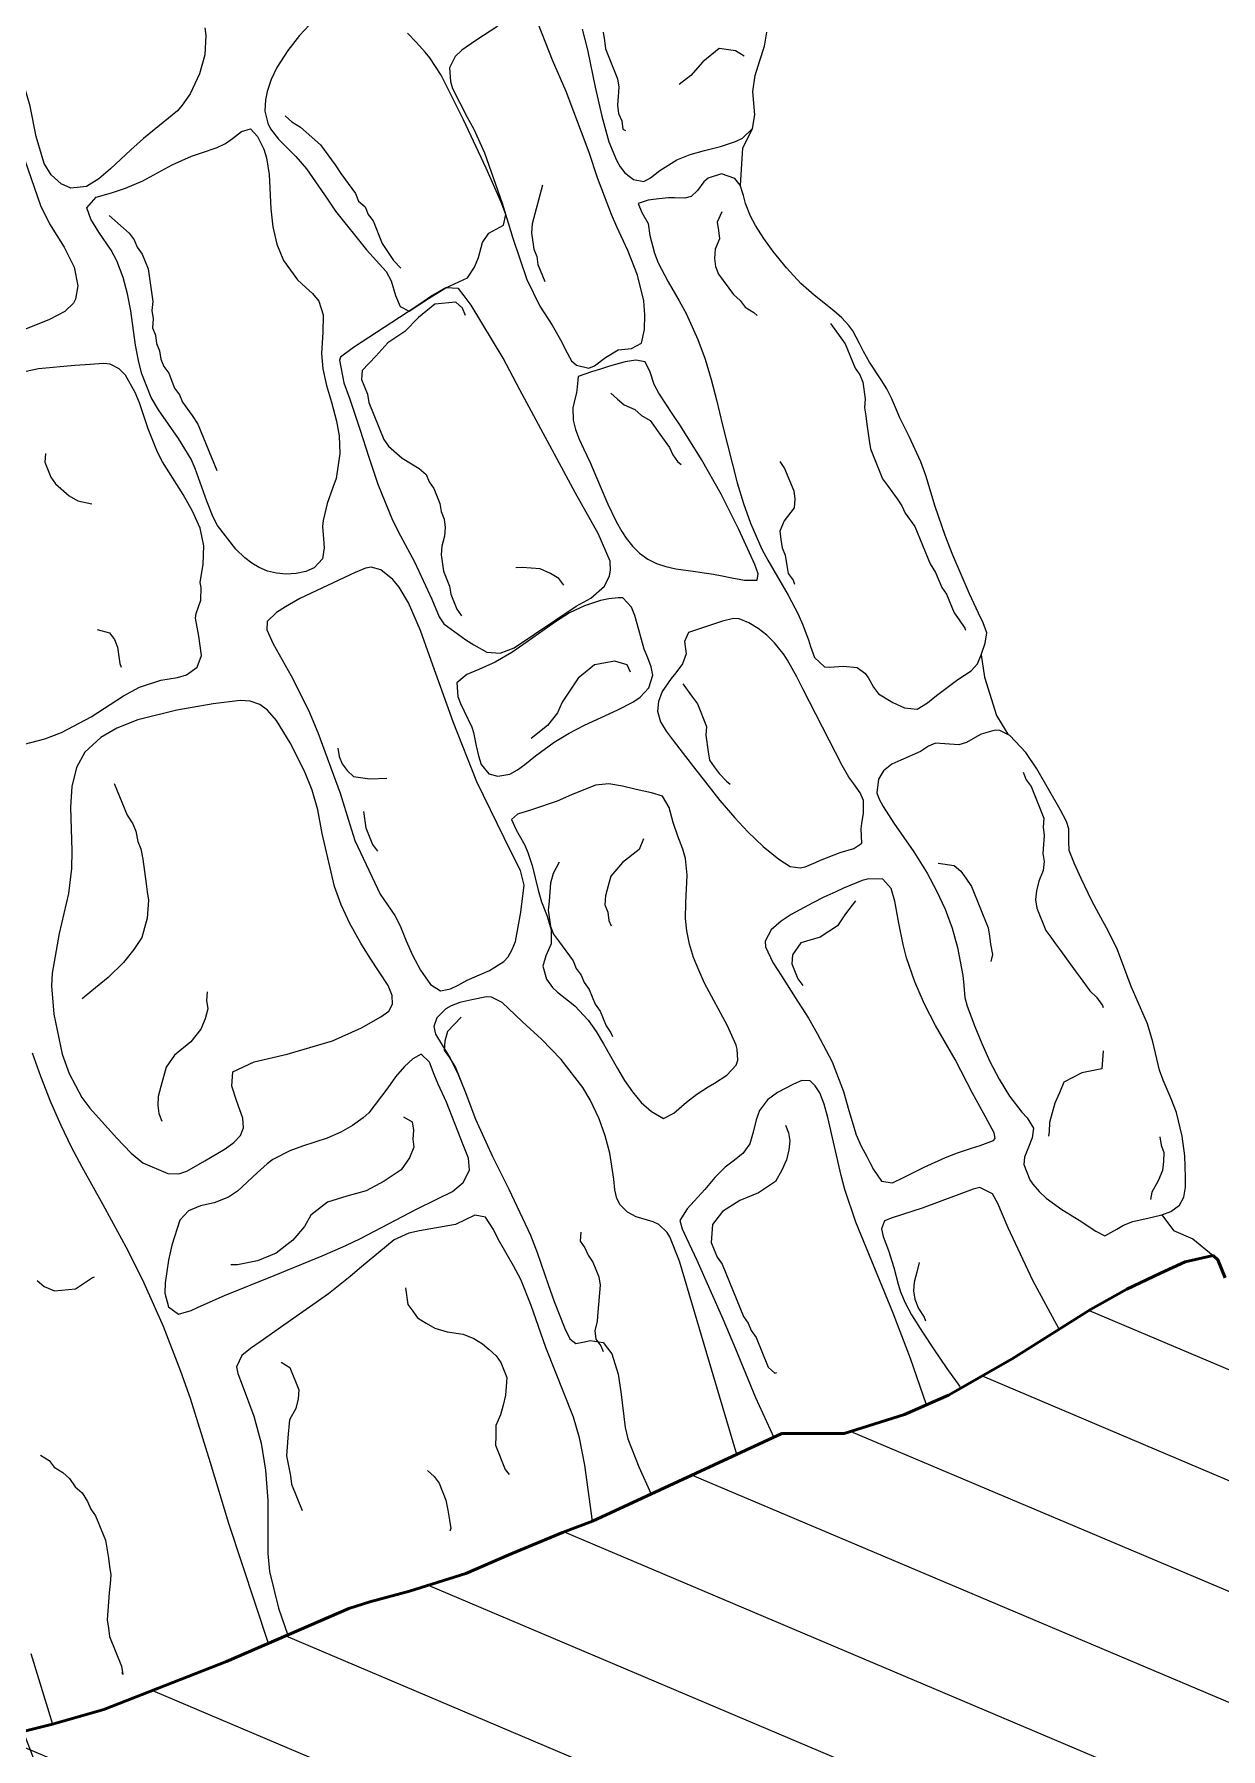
# Model space of a CAD drawing. Header units: millimetres. Extents: x -3113 to 15022, y -19591 to 4665.
# Drawn here: x 294 to 1116, y -13203 to -12017 of the extents above; entities that cross this region are included whole.
import ezdxf

# ---------------------------------------------------------------- set-up
doc = ezdxf.new("R2010")
doc.units = ezdxf.units.MM
for name, color, linetype, lineweight in [('0A-cutline', 7, 'Continuous', 50), ('0A-detail', 7, 'Continuous', 18), ('0A-detail-detail', 7, 'Continuous', 13), ('0T-hatch', 7, 'Continuous', 9)]:
    doc.layers.add(name, color=color, linetype=linetype, lineweight=lineweight)
picture_1 = doc.add_image_def('image4.png', size_in_pixel=(1920, 1080))
picture_2 = doc.add_image_def('image5.png', size_in_pixel=(1920, 1080))
picture_3 = doc.add_image_def('image7.png', size_in_pixel=(1920, 1080))

msp = doc.modelspace()

# ---------------------------------------------------------------- hatches: boundary and pattern name
at = {"layer": '0T-hatch'}
h = msp.add_hatch(dxfattribs=at)
h.set_pattern_fill('JIS_WOOD', color=256, scale=100)
h.set_pattern_definition([(337.0514, (1306.61, -963.68), (27.57044, 65.1143), [])])
h.paths.add_polyline_path([(-676.2, -11361.5), (-636.1, -11449.8), (-618.7, -11490.3), (-592.2, -11560.6), (-572.9, -11617.7), (-553.9, -11676.5), (-532.9, -11736.6), (-505.5, -11794.1), (-479.3, -11846.5), (-455.3, -11893.4), (-427.3, -11965.9), (-398.3, -12036.9), (-366, -12103), (-338, -12156.4), (-313.9, -12204.5), (-287.1, -12262), (-266.8, -12320.5), (-251, -12364.3), (-243, -12405.4), (-218.2, -12472.7), (-175.3, -12554.7), (-157, -12607.9), (-125.7, -12668.3), (-97, -12723.8), (-72.7, -12755.2), (-43.7, -12825), (-29.3, -12874.5), (-9.8, -12928.2), (12.2, -12996.6), (26.9, -13045), (49.5, -13106.9), (77, -13166.5), (99.1, -13212.6), (148, -13294), (1045.8, -13497.6), (1117.7, -13575.1), (1133.7, -13611.1), (1142, -13637.4), (1175.5, -13727.6), (1190, -13764.9), (1218.3, -13835.7), (1232, -13867.5), (1246.1, -13897.8), (1277.8, -13964.5), (1295.3, -14012), (1310.9, -14062.3), (1321.7, -14099.2), (1341.8, -14166.8), (1358.3, -14219.4), (1375.8, -14271.8), (1394.6, -14324.1), (1415.7, -14377.5), (1437.5, -14427.5), (1451.3, -14456.1), (1490.1, -14526.9), (1528.3, -14593.5), (1564.8, -14667), (1585.3, -14714.8), (1604.2, -14763.7), (1621.4, -14813.6), (1636.3, -14861.9), (1652.3, -14917.2), (1674, -14982), (1692.9, -15025), (1713.7, -15065.6), (1732.1, -15104.7), (1742.1, -15147), (1759.9, -15208.7), (1784.8, -15274.6), (1820.9, -15328.9), (1850.4, -15374.3), (1872.5, -15407.6), (1912.8, -15465), (1945.3, -15509.3), (1977.7, -15552.9), (2035.5, -15631.1), (2051.8, -15658.6), (2074.4, -15710.7), (2104.7, -15779.1), (2136.8, -15849.9), (2148, -15876.8), (2165.8, -15920.7), (2190.2, -15977.9), (2212.8, -16028.2), (2226.3, -16057.3), (2259.8, -16127.2), (2283.9, -16176.2), (2300.3, -16209.3), (2332.7, -16274), (2365.3, -16335.9), (2384.8, -16371), (2410.9, -16417.9), (2438.6, -16471.2), (2457, -16511.2), (2477.1, -16559.9), (2496.4, -16610), (2515.8, -16660.9), (2532.8, -16703.7), (2556.4, -16759.3), (2581.1, -16813.7), (2596.7, -16846.1), (2630.8, -16912.2), (2655.1, -16959.7), (2672.6, -16996.9), (2704.9, -17060.3), (2739.2, -17128.4), (2755.3, -17155.8), (2794.3, -17229), (3314.6, -17604.9), (3332.2, -17583.8), (3342, -17577), (3352.4, -17567.7), (3356.1, -17554), (3355.1, -17543), (3355.5, -17531.7), (3359.3, -17523.1), (3361.2, -17510.1), (3356.3, -17492.5), (3344.1, -17477), (3338.6, -17472.8), (3322.3, -17461.8), (3309.3, -17442.1), (3293, -17406.5), (3284.5, -17380), (3280.7, -17360.1), (3278.2, -17347.3), (3275, -17334.6), (3269.9, -17320.5), (3268, -17308), (3275.8, -17300.2), (3286.1, -17288.5), (3285.1, -17263.3), (3286.7, -17244.4), (3285.8, -17234.8), (3283.7, -17221.9), (3280.9, -17209.2), (3275.7, -17185.2), (3273.9, -17152.7), (3272.7, -17145), (3269.7, -17132.7), (3264.1, -17111.4), (3262.2, -17092.6), (3260.5, -17078.4), (3256.6, -17066.1), (3249.7, -17058.1), (3239.7, -17053.7), (3222.8, -17052), (3209.6, -17054.3), (3194.5, -17061.5), (3168.8, -17079.2), (3150.9, -17079.6), (3142.3, -17079.1), (3124.4, -17079.2), (3111.2, -17079.8), (3098.5, -17080.6), (3088.9, -17082), (3072.6, -17086.8), (3057.3, -17091.6), (3032, -17092.9), (3021.7, -17100.3), (3005.8, -17113.6), (2990.3, -17119.1), (2975.4, -17125.3), (2968, -17131.5), (2949.1, -17149.3), (2921.4, -17152.5), (2895.8, -17153.1), (2885.9, -17154.1), (2870.4, -17158.9), (2864.5, -17162.6), (2846.7, -17178.3), (2824.1, -17178.6), (2798.9, -17131.3), (2783.1, -17104.4), (2749.5, -17037.7), (2717.5, -16974.9), (2699.9, -16937.6), (2675.2, -16889.3), (2641.4, -16823.8), (2626.4, -16792.5), (2602.2, -16739.2), (2579, -16684.7), (2562.4, -16642.8), (2543.1, -16592.1), (2523.5, -16541.4), (2502.8, -16491.3), (2483.5, -16449.2), (2454.9, -16394.2), (2428.5, -16346.7), (2409.3, -16312.1), (2377.2, -16251.1), (2345, -16187), (2328.7, -16154.1), (2304.8, -16105.4), (2271.5, -16035.9), (2258.3, -16007.4), (2236, -15957.9), (2212, -15901.5), (2203.1, -15879.6), (2202, -15877.7), (2202.3, -15877.7), (2194.2, -15857.8), (2182.6, -15829.9), (2150.3, -15758.6), (2120.2, -15690.6), (2096.4, -15635.8), (2081.8, -15611.2), (2061.5, -15582.2), (2017.9, -15523.2), (1985.5, -15479.6), (1953.4, -15435.9), (1913.8, -15379.4), (1892.2, -15346.8), (1862.7, -15301.4), (1829.5, -15251.6), (1807.4, -15193), (1790.5, -15134.3), (1779.6, -15088.1), (1758.6, -15043.6), (1738.1, -15003.6), (1720.7, -14963.9), (1700, -14902.3), (1684.2, -14847.6), (1668.9, -14798.1), (1651.2, -14746.6), (1631.7, -14695.9), (1610.1, -14646), (1576.3, -14577.8), (1560.7, -14549.5), (1533.7, -14502.5), (1495.7, -14433.2), (1482.9, -14406.6), (1461.9, -14358.4), (1441.4, -14306.4), (1423, -14255.4), (1405.9, -14204), (1389.6, -14152.2), (1369.7, -14085.1), (1358.8, -14047.8), (1342.7, -13995.9), (1323.9, -13945.1), (1279.6, -13851.6), (1264.4, -13816.6), (1236.5, -13746.6), (1222.2, -13709.8), (1189.3, -13621.2), (1180.6, -13593.4), (1160, -13547.2), (1120.9, -13505), (1158.8, -13477.4), (1194.2, -13460.5), (1222.6, -13458), (1236.8, -13456.7), (1248.9, -13453.8), (1278.4, -13438.2), (1299.1, -13430.6), (1327.3, -13413.1), (1329.4, -13406.9), (1317.5, -13368.9), (1302.5, -13329.7), (1290.1, -13310.5), (1281.3, -13285.6), (1266.5, -13255.1), (1237.7, -13223.8), (1219.1, -13195.5), (1195.6, -13163.7), (1159.1, -13110.3), (1144.8, -13064.2), (1145.5, -13043.6), (1153.2, -12981.4), (1152.8, -12973.6), (1150.6, -12960.7), (1142.2, -12935.3), (1130.8, -12908.8), (1118.6, -12877.4), (1113.5, -12865), (1110.3, -12862), (1091.1, -12866.3), (1073.8, -12874.2), (1050.6, -12885.2), (1025.5, -12899.3), (971.2, -12933.5), (927.1, -12958.6), (896.8, -12971.9), (855, -12985.1), (811.9, -12985.2), (680.7, -13045.9), (660, -13053.7), (622.9, -13069.1), (593.2, -13081.9), (554.1, -13094.2), (526.7, -13101.7), (512.1, -13106.2), (427.6, -13143), (342.5, -13176.2), (307, -13186.2), (260.1, -13198), (232.1, -13209.2), (208.2, -13222), (196.1, -13225.7), (170.3, -13234.1), (143.2, -13188.9), (122.2, -13145.2), (95.8, -13087.8), (74.3, -13029.1), (59.9, -12981.7), (37.6, -12912), (18.3, -12858.9), (3.5, -12808.4), (-29.1, -12729.8), (-54.7, -12696.8), (-81.3, -12645.4), (-110.9, -12588.1), (-129.3, -12534.8), (-172.4, -12452.4), (-194.7, -12391.9), (-202.6, -12350.9), (-219.6, -12303.9), (-240.7, -12243.2), (-268.9, -12182.8), (-293.5, -12133.6), (-321.4, -12080.4), (-352.7, -12016.5), (-380.8, -11947.5), (-409.6, -11872.9), (-434.7, -11823.9), (-460.6, -11772.1), (-486.6, -11717.6), (-486.6, -11717.6), (-506.5, -11660.5), (-525.5, -11602), (-545.1, -11543.8), (-572.3, -11471.6), (-590.3, -11429.6), (-615.7, -11373.6), (-593.5, -11353), (-587.2, -11349.7), (-581.1, -11345), (-547.6, -11333.1), (-519.3, -11326.6), (-501.3, -11322.8), (-483.4, -11318.7), (-466, -11313.9), (-449.1, -11307.7), (-438.8, -11302.3), (-437.3, -11300.2), (-428.4, -11297), (-414.5, -11288.5), (-400.5, -11284.2), (-380.3, -11276.4), (-361.6, -11259.8), (-339.3, -11259.5), (-317.8, -11254.7), (-294.8, -11246.2), (-294.9, -11246.3), (-264.7, -11238.9), (-254.1, -11232.3), (-235, -11208.3), (-212.3, -11209.1), (-185.8, -11208.3), (-174, -11205.5), (-157.2, -11198.9), (-137, -11189.5), (-122.1, -11172.7), (-82.4, -11163.5), (-72.4, -11157.8), (-64.2, -11152.7), (-40.9, -11144.2), (-21.5, -11139.4), (-8.8, -11135.8), (12.6, -11127.6), (44.2, -11113.3), (62.6, -11106.2), (83.3, -11097.8), (95.8, -11091.5), (106.8, -11084.2), (139.8, -11057.7), (177.9, -11053.9), (192.6, -11048.8), (203.5, -11043.8), (238.6, -11032.5), (238.4, -11033.2), (243.9, -11032), (263.1, -11026.7), (280.1, -11017.8), (289.5, -11004), (316, -10979.2), (306.8, -10952.4), (281.5, -10929.6), (269.4, -10898.5), (255, -10873.4), (235.6, -10848.8), (216.3, -10826.6), (205.9, -10821.7), (194.5, -10819.5), (188.6, -10815.8), (178.9, -10810.1), (149.6, -10796.9)])
h.paths.add_polyline_path([(-221.6, -10764.8), (-105.8, -11050.6), (53.5, -10986.1), (-62.3, -10700.2)], flags=9)
h.paths.add_polyline_path([(2934.2, -17270), (3050, -17555.8), (3209.4, -17491.3), (3093.6, -17205.4)], flags=24)
h.paths.add_polyline_path([(705.4, -13241.6), (821.2, -13527.5), (980.5, -13462.9), (864.7, -13177.1)], flags=24)

# ---------------------------------------------------------------- linework, layer by layer
at = {"layer": '0A-cutline'}
msp.add_lwpolyline([(1118.6, -12877.4), (1113.5, -12865), (1110.3, -12862), (1091.1, -12866.3), (1073.8, -12874.2), (1050.6, -12885.2), (1025.5, -12899.3), (971.2, -12933.5), (927.1, -12958.6), (896.8, -12971.9), (855, -12985.1), (811.9, -12985.2), (680.7, -13045.9), (660, -13053.7), (622.9, -13069.1), (593.2, -13081.9), (554.1, -13094.2), (526.7, -13101.7), (512.1, -13106.2), (427.6, -13143), (342.5, -13176.2), (307, -13186.2), (260.1, -13198), (232.1, -13209.2)], dxfattribs=at)
at = {"layer": '0A-detail'}
for points in [[(491.9, -12003), (478, -12017.8), (469.9, -12028.1), (462.4, -12039.8), (458.4, -12048.2), (455.7, -12056.5), (454.6, -12062.2), (454.1, -12070), (456, -12078.5), (458, -12082.3), (463.6, -12089.4), (470.2, -12096.1), (475.5, -12101.4), (482.8, -12109.9), (497.3, -12130.9), (503, -12139.3), (524.5, -12166.1), (538.1, -12181), (541.5, -12187.4), (544.4, -12197.7), (547.8, -12205.2), (554, -12208.6), (561.4, -12203.7), (567.2, -12199.7), (576.3, -12194.1), (579.3, -12192.3), (579.3, -12192.3), (594.4, -12185.5), (599.2, -12178.1), (601.8, -12171.4), (604.6, -12160.9), (609.1, -12154.5), (619.3, -12149.1), (620.8, -12141.6), (617.5, -12133), (607.2, -12109.5), (591.5, -12076), (576.1, -12045.1), (568.3, -12033.2), (565, -12029.2), (558.9, -12022.7), (552.8, -12016.1)], [(412.5, -12012.4), (413.2, -12017.8), (412.5, -12031.2), (408.9, -12044.3), (402.4, -12058.2), (396.9, -12066), (393.5, -12069.9), (370, -12089.1), (361.3, -12096.8), (347.3, -12110.1), (339.2, -12117), (330.6, -12122.2), (319.7, -12123.5), (313, -12120.4), (313, -12120.4), (306.2, -12114.1), (301.4, -12106.3), (295.8, -12087.6), (291.7, -12066.7), (286.2, -12048.5), (278.6, -12031.1), (269.6, -12014.6)], [(615.3, -12011.2), (600.1, -12021.2), (590.4, -12027.9), (585.7, -12032.3), (581.8, -12040.2), (582.5, -12049.6), (584, -12054.4), (594.1, -12074.2), (598.6, -12082.5), (606, -12099), (618.3, -12133.7), (625.7, -12157.9), (635.4, -12186.6), (644.4, -12205.1), (653, -12218.3), (659.6, -12229.9), (661.8, -12234.7), (666.3, -12242.8), (669.8, -12245.9), (678.3, -12247.9), (682.2, -12246.3), (689.7, -12240.5), (698.6, -12235.2), (707.7, -12234.3), (714.7, -12230.6), (716.9, -12221.1), (716.9, -12221.1), (717.1, -12211), (716.3, -12201.4), (712, -12183.5), (705.3, -12166.6), (697.7, -12150.2), (693.9, -12141.7), (684.3, -12116.3), (678.4, -12098.6), (662.5, -12056.4), (653.1, -12034.7), (643.4, -12010.1)], [(673.7, -12013.4), (677.3, -12027.7), (682.7, -12053.4), (687.2, -12073.6), (692.2, -12091.3), (697.3, -12104.1), (700, -12108.6), (703.2, -12112.7), (709.1, -12117.4), (716.4, -12118.7), (721, -12116.2), (727.3, -12111.2), (739.1, -12103.8), (748.5, -12100.2), (758.3, -12097.4), (769.4, -12094.5), (779.7, -12091.1), (784.7, -12088.7), (791.6, -12082), (793.1, -12072.7), (792.6, -12067.3), (791.8, -12056.6), (793.4, -12045.4), (796.6, -12035.1), (799.8, -12025.2), (801.4, -12015.4)], [(791.6, -12082), (784.6, -12095.7), (782.9, -12121.3)], [(287.9, -12104.1), (298.8, -12135.4), (305, -12148.1), (315.2, -12164.2), (322.1, -12178), (324.6, -12190.9), (323.1, -12200.3), (321.6, -12203), (315.7, -12208.7), (305.1, -12214.3), (283.7, -12222.7)], [(282.5, -12509.4), (301.7, -12504.5), (313.4, -12500), (333.8, -12489.2), (356.1, -12474.6), (367.4, -12468.7), (382.1, -12463.9), (393.5, -12461.9), (399.8, -12460.2), (407.3, -12454.8), (410.2, -12446.7), (408.4, -12433.5), (406.1, -12421), (406.5, -12417.6), (409.8, -12408.4), (409.9, -12399.7), (409.2, -12396.3), (411.3, -12383.5), (411.3, -12383.5), (411.9, -12370.9), (409.2, -12358.7), (404, -12346.9), (397.4, -12335.4), (383.3, -12312.7), (379.8, -12306.1), (373.4, -12289.9), (367.2, -12271.9), (364.3, -12264.8), (357.6, -12252.8), (353.3, -12248.3), (346.9, -12245.1), (342.3, -12244.6), (333.1, -12245.3), (322.6, -12246.2), (297.4, -12248.4), (285.7, -12251)], [(949.8, -12446.2), (952, -12461.8), (960.3, -12488.4), (968.3, -12501.1)], [(780.8, -12999.6), (761.8, -12936.1), (741.1, -12865.9), (734.4, -12849), (732.4, -12846.1), (726.6, -12840.5), (722.8, -12838.7), (711.1, -12835.1), (705.1, -12832), (699.9, -12827), (697.7, -12822.6), (696.3, -12816.6), (695.5, -12809.2), (692.7, -12791.2), (689.5, -12779.1), (685.4, -12767.5), (679.1, -12754.2), (674, -12745.8), (659.2, -12726.4), (645.6, -12712.2), (632.4, -12700.3), (627.3, -12695.4), (618.3, -12686.8), (610.9, -12683.2), (607.4, -12683), (597.4, -12685), (588.9, -12687), (583.1, -12689.1), (579.4, -12691.2), (573.1, -12697.4), (570.9, -12703.5), (572.1, -12708.7), (576.8, -12716.3), (582.4, -12725.4), (587.8, -12736.7), (592.4, -12748.1), (599.9, -12767.7), (611.5, -12793.5), (622.8, -12816.1), (637.9, -12848), (642.5, -12859.9), (650.1, -12882.1), (654.3, -12893.9), (661.6, -12912.5), (665.1, -12919.6), (669.3, -12922.9), (675.2, -12921.8), (679.1, -12920.8), (688.1, -12922.2), (694.3, -12929.9), (698.5, -12944), (700.3, -12956.3), (703.3, -12981), (705.2, -12988.8), (712.8, -13008.1), (721.5, -13027)], [(456.6, -13130.4), (429, -13047.4), (416.5, -13005.4), (402.6, -12961), (396, -12942.3), (383.8, -12911), (370.5, -12881), (359.5, -12858.7), (342.1, -12827), (327.6, -12800.8), (320.3, -12786.9), (313.1, -12772), (306, -12755.8), (298.9, -12738.1), (293.2, -12721.9)], [(912, -12965.2), (900.8, -12933.3), (888.8, -12901.8), (863.1, -12838.9), (855.5, -12816.2), (853, -12806.7), (843.7, -12766.4), (841.2, -12757.3), (838.1, -12749.5), (835, -12744.6), (831.4, -12741), (825.6, -12740.9), (819.9, -12743.3), (808.8, -12749.2), (802, -12754.2), (796.3, -12761.6), (794.1, -12768.1), (792.1, -12776.6), (789.6, -12784.7), (784.8, -12791.3), (778.1, -12796.6), (772.6, -12800.8), (765.4, -12808), (758.6, -12816.4), (746.4, -12829.6), (741.3, -12837.8), (742.9, -12843.4), (745.7, -12849.6), (752.9, -12865.3), (771.1, -12905.7), (779.7, -12926.5), (793.6, -12960.2), (806.2, -12987.9)], [(1003.8, -12913), (985.5, -12879.2), (968.5, -12842.8), (961.3, -12826), (957.6, -12819.3), (948.8, -12815), (944.3, -12816.1), (909, -12829.1), (888.3, -12835.8), (882.8, -12838), (880.8, -12843.5), (881.9, -12848.7), (885.6, -12858.4), (889.4, -12870.2), (892.4, -12881.9), (894, -12887), (897.1, -12894.6), (901.6, -12903.1), (909.1, -12915.1), (916.7, -12926.6), (926.1, -12940.1), (930.3, -12946), (933.9, -12950.9), (934.7, -12952.3), (935.5, -12953.8)], [(680.7, -13045.9), (675.5, -13007.1), (671.7, -12988.1), (667.7, -12973.9), (648.6, -12925.7), (638.3, -12896.5), (631.1, -12878.6), (626.2, -12869.1), (615.5, -12850.7), (612.2, -12844), (606.8, -12835.5), (599.4, -12834), (586.1, -12840.5), (561, -12845), (553.6, -12846.4), (543.6, -12851), (521, -12869.8), (513.2, -12876.6), (498.2, -12888.4), (467.2, -12910.1), (450.8, -12921.6), (444.1, -12926.4), (438.2, -12931.1), (434.5, -12939.1), (435.3, -12943.7), (438.3, -12951.4), (446.4, -12973.1), (451.5, -12991.9), (454.6, -13010.5), (456.1, -13031.5), (456, -13048.7), (456.1, -13068.2), (457.3, -13080.7), (463.4, -13106.1), (469.9, -13124.6)], [(1074.8, -12833.9), (1082.8, -12844.7), (1096.2, -12850.5), (1110.3, -12862)], [(292, -13137.3), (307, -13186.2)]]:
    msp.add_lwpolyline(points, dxfattribs=at)
for points in [[(462.1, -12389.9), (455.8, -12388.3), (450.2, -12385.9), (445, -12382.8), (440.3, -12379.2), (434, -12373.2), (421.2, -12356.7), (418.2, -12351.1), (413.8, -12340), (405.9, -12317.3), (403.1, -12311), (394.2, -12296.5), (380.4, -12276.8), (375.4, -12268.2), (368.9, -12251.9), (366.8, -12243.8), (364.6, -12232.1), (361.2, -12208.3), (359, -12196.5), (356, -12185.3), (351.5, -12173.6), (347.6, -12166.3), (339.2, -12153.8), (333.7, -12144.9), (330.8, -12137), (337.2, -12129.7), (348, -12126.7), (357.7, -12123.5), (369.5, -12118.4), (389.8, -12107.3), (403.3, -12101.2), (410.1, -12099), (421.1, -12095.2), (426.7, -12092.4), (431.7, -12089.1), (437.9, -12084.1), (444.2, -12082.3), (449, -12087.6), (453.3, -12096.5), (455.1, -12102.3), (457, -12114), (458.1, -12137.8), (459.6, -12150.2), (462.4, -12162.2), (466.9, -12173.5), (476.7, -12186.9), (482.5, -12192.1), (487.1, -12196.2), (491.5, -12201.6), (494.3, -12211.1), (494.1, -12223.3), (493.2, -12237.7), (494.1, -12248.3), (496.8, -12260), (500.2, -12271.4), (503.7, -12284.6), (505.4, -12294.8), (505.9, -12307), (503.3, -12324.2), (501.2, -12330.5), (497.1, -12341.7), (494.3, -12353.4), (494, -12357.5), (494.7, -12366), (495.2, -12372.2), (494, -12379.9), (488.1, -12386.1), (482.4, -12388.6), (475.8, -12390), (468.9, -12390.4), (462.1, -12389.9)], [(887.8, -12268.8), (884.5, -12262.3), (880.7, -12256.1), (872.6, -12243.8), (868.4, -12236.5), (865.6, -12230.9), (860.9, -12222), (858.3, -12218.5), (853.4, -12213.2), (847.9, -12208.3), (834.2, -12197.5), (825.1, -12189.3), (815, -12178.6), (805.9, -12167.2), (799.3, -12158.2), (793.6, -12149.3), (790.1, -12142.8), (786.8, -12134.1), (785.3, -12128.5), (782.9, -12121.3), (779.3, -12116.6), (770.2, -12113.5), (760.8, -12116.4), (757.9, -12119), (753.4, -12125), (749.2, -12129.1), (744.7, -12130.2), (737.5, -12130.1), (733.5, -12130.1), (726.6, -12130.7), (719.4, -12131.8), (712.4, -12133.9), (715, -12140.3), (719.3, -12147.8), (720.6, -12156.1), (723.6, -12168.4), (726.3, -12175), (733.1, -12188.2), (740.7, -12201.3), (745.7, -12210.2), (753.8, -12228.1), (758.8, -12241.8), (762.9, -12255.7), (766.6, -12269.8), (770.7, -12287.3), (780.9, -12327.4), (785.2, -12341.5), (790.1, -12355.2), (798.1, -12373.2), (802.1, -12380.7), (816.3, -12405), (823.1, -12418.1), (826.2, -12425.1), (830.2, -12436), (831.6, -12440.6), (834.5, -12448.1), (841.4, -12454.5), (844.9, -12454.9), (854.5, -12454.2), (864, -12455), (869.4, -12459), (871.5, -12462), (875.3, -12468.7), (878.7, -12473.4), (888.7, -12479.3), (896.7, -12483), (905.6, -12483.9), (912.7, -12479.6), (919, -12474.5), (933.7, -12463.4), (942.9, -12457.4), (947.2, -12452.6), (949.8, -12446.2), (952.6, -12438.2), (953.8, -12431.1), (951.2, -12424.2), (948, -12417.5), (941.8, -12404.1), (930.1, -12377.3), (924.9, -12363.8), (918, -12343.6), (911.5, -12322.2), (908.1, -12312.7), (900, -12295.3), (893.6, -12282.2), (890.5, -12275.2)], [(588.1, -12192.8), (579.3, -12192.3), (569, -12198.3), (563.7, -12202.1), (552.6, -12209.5), (515.5, -12233.7), (506.5, -12240.4), (505.6, -12242.5), (508.8, -12258.2), (512.8, -12269.3), (519.7, -12290.1), (525.9, -12309.6), (532.2, -12328.1), (542.5, -12353.1), (547.9, -12363.9), (557.5, -12381.9), (569.6, -12407.8), (574.7, -12420.1), (577.9, -12424.8), (593.2, -12435.9), (598.6, -12439.5), (607.6, -12444.4), (617, -12445.1), (626.5, -12441.5), (640.7, -12431.9), (669.6, -12412.6), (679.6, -12407.1), (689, -12398.7), (692.5, -12391.6), (693.3, -12387.7), (693, -12381.6), (684.7, -12362.3), (669.1, -12334.4), (630.4, -12262.9), (618.9, -12241.1), (596.9, -12204.4), (592, -12197.8)], [(793.1, -12383.9), (782.1, -12359.6), (769.8, -12335.2), (756.2, -12311.2), (741.6, -12287.9), (736.3, -12280.1), (726.6, -12265.3), (723.5, -12259.2), (720.7, -12250.8), (717.3, -12243.6), (710.7, -12242.4), (703.4, -12243.6), (699.2, -12244.6), (692.6, -12246.6), (686.4, -12248.6), (680.2, -12250.4), (671, -12253.8), (670.1, -12261), (669.7, -12264.8), (668.1, -12271.4), (667.2, -12275.3), (667.4, -12284), (669, -12290.4), (671.5, -12297), (674.5, -12303.6), (679.2, -12313.3), (686.2, -12329.5), (691.4, -12342), (697.1, -12354), (701.2, -12361), (704.2, -12365.6), (708.5, -12371.1), (713.4, -12375.9), (719.1, -12380.1), (725, -12383), (731.5, -12385.2), (738.4, -12386.8), (752.1, -12388.7), (758.1, -12389.5), (764.5, -12390.5), (770.6, -12391.7), (777.3, -12393), (786, -12394.6), (794.8, -12394.7), (795.4, -12390.3), (793.1, -12383.9)], [(551.9, -12644.1), (556.3, -12654.1), (561.8, -12664.4), (568.8, -12674.5), (575.5, -12678.7), (582.6, -12677.5), (587.9, -12674.8), (594.1, -12671.4), (609.6, -12664.8), (619.5, -12658.6), (622.4, -12655.2), (625.2, -12650.3), (627.4, -12644.7), (631.1, -12624.4), (633.5, -12605.6), (630.9, -12595.5), (624.3, -12582.3), (600.8, -12534.1), (584.3, -12492.7), (567.9, -12446.9), (561.7, -12429.5), (553.5, -12410.4), (547.1, -12399.5), (542.6, -12394.2), (534.3, -12387.6), (527.6, -12385.7), (523.7, -12386.3), (516.5, -12389.3), (478.2, -12407.4), (468.4, -12413), (462.1, -12417.1), (455.6, -12423.2), (455.4, -12429), (459.8, -12438.6), (472.3, -12460.8), (484.3, -12484.5), (490.7, -12500), (506.2, -12542.1), (512.9, -12563.7), (516.4, -12574.8), (533.8, -12611.9), (544.1, -12626.6), (547.7, -12633.8), (551.9, -12644.1)], [(698.6, -12406.8), (692.2, -12407.5), (686.3, -12408.6), (675.2, -12412.3), (665, -12417.3), (655.2, -12423.5), (635.6, -12437.4), (625, -12444.6), (613.4, -12451.3), (602.2, -12456.5), (593.9, -12460), (587, -12465.6), (587.5, -12475.1), (589.5, -12480), (592.1, -12485.4), (597.2, -12496.3), (598.5, -12500), (600.4, -12509.3), (601.8, -12516.1), (603.7, -12522.2), (609, -12528.6), (615.4, -12530.3), (623.5, -12528.8), (628.9, -12526), (634, -12522.2), (641.3, -12516.2), (654.2, -12506.8), (664.6, -12500.5), (675.3, -12494.9), (698.3, -12484.3), (708.8, -12479.1), (713.9, -12475.6), (719.9, -12469.1), (722.5, -12460.3), (721.5, -12454.5), (719.2, -12448.5), (716.5, -12442.3), (711.7, -12424.9), (710, -12419.1), (707.7, -12413.4), (701.7, -12406.8), (698.6, -12406.8)], [(853.6, -12522.9), (826.4, -12469.8), (822.2, -12461.6), (815.8, -12450.1), (813.4, -12446.3), (806.8, -12438.1), (801.4, -12432.8), (795.5, -12428.1), (789.1, -12424.2), (782.4, -12421.4), (778.5, -12421.1), (770.7, -12422.9), (760.5, -12426.4), (747.2, -12430.8), (744.4, -12437.1), (745.6, -12445.6), (743.2, -12452.6), (738.5, -12458.7), (735.2, -12462.6), (729.1, -12471.7), (726.4, -12478.7), (725.8, -12485.4), (727.9, -12492.6), (731.7, -12499.1), (737.3, -12506.5), (750.7, -12523.9), (768.9, -12547.1), (779.2, -12559.1), (788.2, -12568.7), (799, -12578.9), (809.7, -12587.7), (817.5, -12592.8), (824.5, -12593.8), (828.1, -12592.9), (835.1, -12589.9), (838.6, -12588.3), (852.1, -12583.1), (861.7, -12580.4), (867.3, -12576.7), (866.7, -12566.8), (867.1, -12563), (868.3, -12555.9), (868.3, -12547.1), (866.1, -12541.7), (861.6, -12535.5), (858.1, -12531), (853.6, -12522.9)], [(490.8, -12553.6), (486.8, -12540), (481.5, -12526.8), (471.6, -12507.2), (462, -12491.8), (455.8, -12484.5), (450.6, -12480.6), (443.9, -12478.3), (436.9, -12477.8), (418.2, -12480.3), (393.2, -12484.7), (366.2, -12491.2), (351.7, -12497.1), (340.6, -12503.6), (329.5, -12513.7), (323.6, -12524.3), (320.4, -12537.4), (319.6, -12551.7), (320.5, -12582), (320.3, -12594.1), (318.1, -12611.5), (311.8, -12639.2), (306.8, -12666.5), (306.3, -12675.4), (307.9, -12694.9), (313.7, -12722.6), (318.5, -12736), (327.3, -12752.6), (332.9, -12760.1), (351.4, -12780.5), (361.6, -12791.2), (369.6, -12797.8), (386.8, -12805.2), (394.4, -12805.4), (400.1, -12803.7), (412.6, -12796.4), (426.6, -12788.1), (432.6, -12783.7), (437.2, -12778.9), (439.3, -12773.6), (438.9, -12767), (434.7, -12755.4), (431.1, -12744.7), (431.8, -12734.8), (446.6, -12728), (469.5, -12722.7), (500.9, -12713.5), (521, -12704.4), (534.4, -12696.8), (539.8, -12692.9), (542.4, -12688.1), (542.1, -12682), (539.3, -12675.2), (527, -12656.1), (520.4, -12645.9), (512.8, -12632.3), (506.8, -12619.3), (502.2, -12606.6), (493.8, -12569.9), (490.8, -12553.6)], [(1053.5, -12675.8), (1044.1, -12650.5), (1037.9, -12637.7), (1031.2, -12625.6), (1026.3, -12616.6), (1019, -12601), (1014.3, -12591), (1010.6, -12581.8), (1010.4, -12575.2), (1010.4, -12566.7), (1008.9, -12561.7), (1004.4, -12553.3), (988.4, -12525.1), (980.6, -12513.9), (969.6, -12502.1), (962.8, -12498.6), (959.4, -12498.4), (949.7, -12501.2), (945.6, -12503.5), (939.6, -12506.9), (934.3, -12508.5), (918.1, -12507.4), (913.3, -12509.6), (907.9, -12513.3), (894.2, -12519.2), (888, -12522), (882.2, -12526.6), (878.8, -12532.4), (877.5, -12541.7), (879.2, -12546.1), (882, -12551.3), (889.4, -12562.9), (903.2, -12582.7), (912.4, -12597.4), (919, -12609.7), (924.8, -12622.4), (929.7, -12635.4), (933.5, -12648.8), (937, -12668.3), (937.5, -12672.5), (938.6, -12683.4), (940.1, -12689.5), (945.3, -12703.5), (950.2, -12715.2), (955.9, -12727.8), (962.2, -12740), (969.5, -12751.7), (978, -12762.7), (981.7, -12766.7), (986.1, -12773.8), (985.2, -12780.6), (982.5, -12787), (979.8, -12793.9), (979.4, -12799.1), (983.5, -12809.5), (985.6, -12812.6), (990, -12817.7), (994.8, -12822.2), (1005.7, -12830.1), (1017.6, -12837.5), (1029.1, -12845.1), (1035.4, -12848.3), (1043.7, -12843.7), (1048.3, -12840.9), (1054.8, -12838.4), (1068.2, -12835.5), (1074.8, -12833.9), (1081.1, -12831.4), (1087, -12827.2), (1090, -12821.6), (1091.2, -12814.7), (1091.3, -12807.8), (1090.7, -12792.9), (1089, -12779.3), (1084.9, -12763.1), (1081.2, -12753.5), (1075.8, -12740.7), (1073.3, -12733.6), (1068.5, -12714.1), (1065, -12701.6), (1053.5, -12675.8)], [(711, -12539.6), (701.6, -12537.1), (692.1, -12535.5), (682.8, -12536.4), (666.3, -12543.3), (656.4, -12547.5), (638.6, -12553.6), (628.8, -12556.5), (624.7, -12560.2), (627.9, -12567.5), (630.1, -12571), (633.9, -12578.1), (636.1, -12583), (639.1, -12592.1), (641.2, -12600.7), (643.1, -12609.1), (645.5, -12617.2), (649.4, -12627.1), (652.2, -12636.5), (652.1, -12646.3), (648.5, -12654.7), (646.5, -12661.8), (649, -12670.8), (653.2, -12676.5), (656.6, -12679.8), (664.2, -12685.8), (668.5, -12689.3), (677.9, -12699.2), (683.4, -12707), (688.5, -12715.4), (698, -12732.5), (702.9, -12740.9), (708.4, -12748.8), (714.5, -12756), (721.6, -12762.3), (729.9, -12767.2), (737.2, -12763.4), (745.8, -12755.9), (753.1, -12750.4), (760.8, -12745.3), (765.2, -12742.6), (773.7, -12737.1), (780.3, -12730.2), (781.5, -12726.7), (781, -12719.2), (780.2, -12716.4), (774.3, -12703), (758.4, -12673.4), (754.3, -12664.6), (750.8, -12655.7), (748, -12646.6), (746, -12637.3), (745.2, -12628.8), (745.3, -12618), (746.3, -12598.7), (745.2, -12587.3), (743.3, -12580.7), (739.9, -12571.9), (736.7, -12562.4), (733.9, -12552), (729.2, -12544.2), (721.6, -12541.9), (711, -12539.6)], [(926.7, -12717.5), (918.2, -12702.8), (910.5, -12688.1), (903.8, -12672.6), (898.2, -12655.9), (895.8, -12646.8), (892.9, -12632.1), (890.1, -12616.7), (887.4, -12608.1), (881.7, -12601.6), (872, -12601.2), (867.5, -12602.5), (854.5, -12607.8), (849.3, -12610.2), (841, -12614.1), (833.3, -12617.9), (818.4, -12626), (811.3, -12630.5), (804.5, -12636.6), (800.4, -12644.4), (800.5, -12648.3), (805.7, -12659.2), (811.5, -12668.5), (821.1, -12683.4), (830.2, -12697.8), (836.4, -12708.3), (846.6, -12728), (854.5, -12748.5), (858.3, -12761.6), (863.4, -12778.4), (866.7, -12786.4), (870.6, -12793.5), (872.8, -12797.5), (875.3, -12802.4), (880.9, -12810.6), (888.5, -12811.6), (896, -12808), (910.3, -12800.9), (925, -12794.1), (933.5, -12790.8), (943.1, -12787.6), (949.2, -12785.8), (958.3, -12782.4), (959.5, -12781), (958.7, -12777), (951.4, -12763.4), (943.9, -12749.7), (931.9, -12726.3), (926.7, -12717.5)], [(401.1, -12831), (395.3, -12837.5), (389.6, -12854.7), (387.4, -12865.2), (385.1, -12880.9), (384.8, -12888.1), (387.3, -12897.4), (394.2, -12902.6), (403.1, -12899.9), (407.9, -12897.7), (426.1, -12889.7), (460.6, -12875.7), (493.7, -12862.3), (510, -12855), (520.2, -12850.1), (559, -12829.8), (573.1, -12823), (583.9, -12817.7), (591.2, -12811.4), (595.6, -12802.8), (594.9, -12794.5), (591.3, -12785.3), (579.7, -12755.9), (573.9, -12743.5), (571.2, -12736.6), (568, -12728.2), (562.2, -12722.7), (556.5, -12725.9), (550.6, -12731.2), (544.4, -12738.4), (539.1, -12745.9), (525.9, -12763.2), (522.2, -12766.6), (514.8, -12772), (506.6, -12776.6), (497.1, -12780.7), (480, -12786.4), (471.3, -12789.5), (459.5, -12795.6), (455.6, -12798.5), (448.8, -12804.7), (435.1, -12817.5), (428.8, -12821.7), (419, -12825.6), (409.4, -12827.7), (401.1, -12831)]]:
    msp.add_lwpolyline(points, close=True, dxfattribs=at)
at = {"layer": '0A-detail-detail'}
for points in [[(688.2, -12015.4), (689, -12021.2), (689.8, -12026.9), (698.2, -12047.7), (699, -12053.4), (698.1, -12066), (698.9, -12071.7), (701, -12076.9), (701.8, -12082.6), (703.6, -12083.4)], [(785.7, -12032), (779.7, -12028.4), (768.5, -12026.8), (757.1, -12036), (748.8, -12045.4), (740.7, -12051.7)], [(468.1, -12073.4), (472.7, -12077.5), (478.7, -12081.1), (492.6, -12093.4), (502.8, -12107.3), (506.7, -12113.2), (516.8, -12127.1), (518.8, -12132.3), (523.5, -12136.4), (525.6, -12141.5), (529, -12146.1), (535.2, -12161.6), (543, -12173.4), (548.2, -12178.8)], [(646.1, -12121.2), (639, -12148), (638.5, -12154.2), (640.1, -12165.5), (642.2, -12170.7), (643, -12176.3), (647.7, -12187.9)], [(346.3, -12142.3), (360.2, -12154.6), (363.6, -12159.2), (365.7, -12164.3), (369.1, -12169), (373.2, -12179.3), (376.4, -12201.9), (375.9, -12208.1), (376.7, -12213.8), (376.3, -12220), (378.3, -12225.1), (379.1, -12230.8), (381.2, -12235.9), (382, -12241.6), (384.1, -12246.7), (387.5, -12251.4), (391.6, -12261.7), (395, -12266.3), (397.1, -12271.4), (403.8, -12280.7), (407.7, -12286.6), (420.8, -12318.8)], [(770.3, -12139.7), (767.2, -12147), (768, -12152.7), (768.8, -12158.4), (765.7, -12165.7), (765.2, -12172), (766, -12177.7), (768.1, -12182.9), (778.4, -12197), (783.1, -12201.1), (786.5, -12205.8), (792.5, -12209.4), (794.8, -12211.5)], [(592.9, -12211.6), (590.8, -12206.4), (586.2, -12202.3), (571.7, -12203.7), (560.4, -12212.8), (550.9, -12222.6), (539.1, -12230.4), (530.9, -12239.7), (521.4, -12249.5), (521, -12255.7), (525.1, -12266), (525.9, -12271.7), (536.3, -12297.4), (539.7, -12302), (549, -12310.2), (560.9, -12317.4), (565.6, -12321.5), (567.7, -12326.7), (571, -12331.3), (575.2, -12341.6), (576, -12347.2), (578.1, -12352.4), (578.9, -12358.1), (578.4, -12364.2), (576.6, -12371), (576.1, -12377.1), (577.7, -12388.5), (581.9, -12398.8), (582.7, -12404.4), (586.9, -12414.7), (590.2, -12419.4)], [(845.5, -12217.1), (855.7, -12231), (862.5, -12247.9), (865.9, -12252.5), (868, -12257.7), (869.6, -12269.1), (869.1, -12275.3), (869.9, -12281), (870.7, -12286.7), (872.3, -12298.1), (873.1, -12303.8), (881.5, -12324.5), (884.9, -12329.1), (891.7, -12338.4), (895, -12343.1), (897.1, -12348.3), (903.9, -12357.6), (914.4, -12383.4), (918.3, -12389.4), (922.5, -12399.7), (925.9, -12404.4), (931.1, -12417.3), (934.5, -12422), (938.4, -12427.9), (939, -12429.2)], [(693.4, -12265.2), (698.1, -12269.3), (702.8, -12273.4), (710, -12276.5), (714.7, -12280.6), (720.7, -12284.2), (724.1, -12288.9), (727.5, -12293.5), (734.2, -12302.8), (736.3, -12308), (739.7, -12312.6), (742.1, -12314.7)], [(302.2, -12306.9), (301.7, -12313.1), (305.9, -12323.4), (309.2, -12328), (318.6, -12336.2), (324.5, -12339.8), (334.3, -12341.8)], [(810.5, -12312.6), (813.8, -12317.3), (820.1, -12332.8), (820.9, -12338.5), (820.4, -12344.7), (813.5, -12353.5), (810.4, -12360.8), (811.2, -12366.5), (812, -12372.2), (814.1, -12377.4), (815.4, -12384.4), (816.2, -12390.1), (819.6, -12394.7), (820.7, -12397.3)], [(661, -12398.2), (657.6, -12393.6), (651.7, -12390), (644.5, -12386.9), (632.1, -12385.9), (627.7, -12386.2)], [(338, -12428.7), (346.6, -12431.2), (349.9, -12435.8), (352, -12441), (353.6, -12452.3), (354.6, -12454.9)], [(707, -12458.4), (704.9, -12453.3), (696.3, -12450.7), (682.3, -12453.3), (671, -12462.5), (659.7, -12479.1), (656.6, -12486.4), (649.6, -12495.2), (638.3, -12504.3)], [(743.3, -12466.3), (750.1, -12475.6), (753.4, -12480.3), (759.7, -12495.8), (759.2, -12502), (760.8, -12513.4), (761.7, -12519.1), (765, -12523.8), (768.4, -12528.4), (773.6, -12533.8), (776, -12535.9)], [(504.6, -12511), (505.4, -12516.6), (507.5, -12521.8), (510.9, -12526.4), (515.5, -12530.5), (526.6, -12532), (538.4, -12531.7)], [(978.8, -12527.5), (980.9, -12532.7), (984.3, -12537.4), (993.2, -12559.3), (992.7, -12565.6), (993.5, -12571.3), (993, -12577.5), (992.5, -12583.7), (993.3, -12589.4), (992.8, -12595.6), (989.7, -12602.9), (988, -12609.6), (987.5, -12615.9), (988.3, -12621.6), (994.6, -12637.1), (998, -12641.7), (1001.3, -12646.4), (1004.7, -12651), (1014.9, -12665), (1018.3, -12669.6), (1025.1, -12678.9), (1029.7, -12683.1), (1033.7, -12689), (1034.2, -12690.3)], [(349.8, -12535.3), (358.7, -12557.3), (362.6, -12563.3), (364.7, -12568.4), (366.1, -12575.4), (368.2, -12580.6), (369.5, -12587.6), (371.9, -12604.7), (372.7, -12610.4), (373.5, -12616.1), (372.5, -12628.5), (370.7, -12635.3), (369, -12642), (363.3, -12650.3), (356.3, -12659.2), (345.5, -12669.6), (334.2, -12678.7), (327.5, -12684.4)], [(522.3, -12554.7), (523.9, -12566), (528.6, -12577.6), (532, -12582.2)], [(716, -12573.7), (713, -12581), (701.6, -12590.1), (693.4, -12599.5), (691.6, -12606.2), (689.8, -12613), (689.3, -12619.2), (691.4, -12624.4), (692.2, -12630.1), (693.8, -12633.9)], [(657.8, -12589.8), (653.5, -12597.6), (651.7, -12604.3), (651.2, -12610.5), (650.7, -12616.7), (650.2, -12623), (651.8, -12634.4), (653.9, -12639.5), (657.3, -12644.2), (667.5, -12658.1), (669.6, -12663.3), (673, -12668), (675.1, -12673.1), (678.4, -12677.8), (682.6, -12688.1), (686, -12692.8), (690.2, -12703.1), (693.6, -12707.8), (694.7, -12710.4)], [(920, -12590.5), (931.1, -12592), (935.8, -12596.1), (939.2, -12600.8), (943.1, -12606.7), (954.7, -12635.2), (955.5, -12640.9), (956.3, -12646.6), (957.6, -12653.6), (956.6, -12658.5)], [(862.9, -12616.6), (855.9, -12625.5), (850.3, -12633.8), (838.4, -12641.6), (824.9, -12645.6), (819.3, -12653.9), (818.8, -12660.1), (823, -12670.5), (826.3, -12675.1)], [(414.2, -12679.4), (413.7, -12685.6), (414.5, -12691.3), (412.7, -12698.1), (409.7, -12705.4), (402.7, -12714.2), (391.4, -12723.3), (385.7, -12731.6), (383.9, -12738.4), (382.1, -12745.1), (380.3, -12751.9), (379.9, -12758.1), (380.7, -12763.8), (382.8, -12769)], [(589.9, -12697.1), (580.4, -12707), (578.6, -12713.7), (578.1, -12719.9), (581.5, -12724.6), (585.9, -12731.8), (590.1, -12742.2)], [(1034.3, -12720.4), (1033.8, -12726.6), (1033.3, -12732.8), (1019.4, -12735.5), (1007, -12742), (1003.9, -12749.3), (1000.8, -12756.5), (999, -12763.3), (997.2, -12770), (996.8, -12776.2), (996.5, -12779.4)], [(550.1, -12765.9), (556.1, -12769.5), (556.9, -12775.2), (556.4, -12781.4), (557.2, -12787.1), (554.1, -12794.4), (548.4, -12802.7), (536.6, -12810.6), (524.2, -12817.1), (510.7, -12821), (497.3, -12825), (485.9, -12834.1), (481.5, -12841.9), (473.3, -12851.3), (461.9, -12860.4), (449, -12865.6), (435, -12868.3), (430.6, -12868.5)], [(814.4, -12771.8), (816.5, -12777), (817.3, -12782.7), (816.8, -12788.9), (815, -12795.7), (811.9, -12802.9), (807.5, -12810.7), (795.7, -12818.5), (782.7, -12823.8), (770.8, -12831.6), (763.9, -12840.4), (763.4, -12846.7), (762.9, -12852.9), (767.1, -12863.2), (770.5, -12867.9), (785.2, -12904.1), (788.6, -12908.8), (790.7, -12913.9), (794, -12918.6), (802.4, -12939.3), (807.1, -12943.4), (808.4, -12942.9)], [(1073.4, -12779.8), (1074.3, -12785.5), (1076.3, -12790.7), (1075.9, -12796.9), (1075.4, -12803.1), (1072.3, -12810.4), (1067.9, -12818.2), (1066.9, -12823.1)], [(672.7, -12845.8), (672.2, -12852), (675.6, -12856.6), (677.7, -12861.8), (681.1, -12866.5), (685.3, -12876.8), (686.1, -12882.5), (684.6, -12901.2), (684.1, -12907.4), (682.4, -12914.1), (683.2, -12919.8), (686.6, -12924.5), (688.1, -12928.4)], [(907, -12866.8), (905.2, -12873.6), (903.4, -12880.3), (903, -12886.5), (903.8, -12892.2), (906.4, -12898.7), (910.3, -12904.6), (911.3, -12907.2)], [(296.5, -12879.2), (301.2, -12883.3), (308.4, -12886.4), (322.9, -12885.1), (334.8, -12877.2), (336.1, -12876.7)], [(551.4, -12884.4), (553, -12895.8), (556.4, -12900.4), (559.8, -12905.1), (565.8, -12908.7), (571.7, -12912.3), (580.3, -12914.8), (591.4, -12916.3), (598.7, -12919.4), (604.7, -12923), (609.4, -12927.1), (614.1, -12931.3), (617.4, -12935.9), (621.6, -12946.3), (621.1, -12952.5), (620.7, -12958.7), (618.9, -12965.5), (617.1, -12972.2), (614, -12979.5), (614, -12987), (613.6, -12993.2), (620.4, -13010), (623.2, -13013.4)], [(465.4, -12935.8), (471.4, -12939.4), (477.6, -12954.9), (477.1, -12961.1), (475.4, -12967.9), (471, -12975.7), (470, -12988.1), (469.5, -12994.3), (469, -13000.5), (470.4, -13007.5), (471.7, -13014.5), (472.5, -13020.2), (479.8, -13038.3)], [(298.8, -13000.2), (304.8, -13003.8), (308.2, -13008.5), (314.2, -13012.1), (318.9, -13016.2), (322.8, -13022.1), (327.5, -13026.3), (331.4, -13032.2), (333.5, -13037.4), (336.9, -13042), (343.7, -13058.9), (345, -13065.9), (345.8, -13071.5), (346.6, -13077.2), (347.4, -13082.9), (346.9, -13089.2), (346.4, -13095.4), (345.9, -13101.6), (345.4, -13107.8), (345, -13114.1), (345.8, -13119.8), (346.6, -13125.5), (354.9, -13146.1), (355.7, -13151.8), (355.2, -13150.6)], [(566.5, -13010.8), (571.2, -13014.9), (574.6, -13019.5), (579.3, -13031.2), (580.6, -13038.2), (581.9, -13045.2), (582.7, -13050.9), (582, -13052.7)]]:
    msp.add_lwpolyline(points, dxfattribs=at)

# ---------------------------------------------------------------- pictures from other files: only their frames are drawn
image = msp.add_image(picture_1, insert=(-1039.2, -10844.6), size_in_units=(3500.8, 1969.2), rotation=-68.5819)
image.dxf.flags = 15
image = msp.add_image(picture_3, insert=(-3112.8, -11602.4), size_in_units=(4594.7, 2584.5), rotation=-68.5819)
image.dxf.flags = 7
image = msp.add_image(picture_2, insert=(323.8, -13622.4), size_in_units=(4943.1, 2780.5), rotation=-68.5819)
image.dxf.flags = 15

doc.saveas('drawing.dxf')
